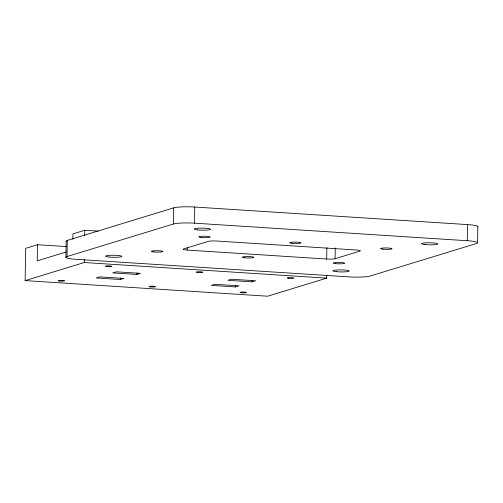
<?xml version="1.0" encoding="UTF-8"?>
<svg xmlns="http://www.w3.org/2000/svg" width="503" height="503" viewBox="0 0 503 503"><rect width="100%" height="100%" fill="white"/><g stroke="black" fill="none" stroke-linecap="round" stroke-linejoin="round"><path stroke-width="0.75" d="M326.761 275.059L326.711 278.128L267.596 296.21L25.15 280.605L25.659 248.331L37.48 244.716L66.415 246.577M37.48 244.716L37.228 260.85L66.044 252.034M65.912 257.316L66.17 241.182M67.025 256.549L173.434 224.005A16.266 2.037 0.9 0 1 194.498 223.169L467.249 240.73A16.266 2.037 0.9 0 1 476.486 243.509L370.076 276.059A16.266 2.037 0.9 0 1 349.013 276.889L76.261 259.334A16.266 2.037 0.9 0 1 67.025 256.549L67.276 240.415L173.686 207.865A16.266 2.037 0.9 0 1 194.749 207.035L467.501 224.59A16.266 2.037 0.9 0 1 477.756 226.872M72.866 239.246L72.948 233.864L84.774 230.248L98.066 231.103M25.15 280.605L84.265 262.522L84.315 259.447M84.693 235.63L84.774 230.248M120.424 279.517L123.971 278.429L99.726 276.87L96.18 277.958L120.424 279.517L120.443 277.977M136.973 274.456L140.519 273.368L116.275 271.809L112.729 272.89L136.973 274.456L136.998 272.915M173.434 224.005L173.686 207.865M187.273 250.066A6.508 0.817 0.9 0 1 183.576 248.954L208.405 241.358A6.508 0.817 0.9 0 1 216.831 241.025L356.237 249.997A6.508 0.817 0.9 0 1 359.934 251.11L335.105 258.705A6.508 0.817 0.9 0 1 326.68 259.039L187.273 250.066L187.311 247.759M194.498 223.169L194.749 207.035M235.58 286.93L239.132 285.842L214.888 284.283L211.335 285.371L235.58 286.93L235.605 285.39M252.135 281.869L255.681 280.781L231.437 279.222L227.89 280.303L252.135 281.869L252.16 280.328M326.68 259.039L326.862 247.514M335.105 258.705L335.275 247.948M467.249 240.73L467.501 224.59M477.599 242.748L477.85 226.608M84.265 262.522L326.711 278.128M66.811 241.717A16.266 2.037 0.9 0 1 67.276 240.415M197.629 229.902A8.136 1.019 0.9 0 0 210.531 229.393A8.136 1.019 0.9 0 0 199.182 228.167A8.136 1.019 0.9 0 0 197.629 229.902M108.956 257.027A8.136 1.019 0.9 0 0 121.858 256.511A8.136 1.019 0.9 0 0 110.503 255.291A8.136 1.019 0.9 0 0 108.956 257.027M336.249 271.658A8.136 1.019 0.9 0 0 349.145 271.142A8.136 1.019 0.9 0 0 337.796 269.922A8.136 1.019 0.9 0 0 336.249 271.658M424.922 244.533A8.136 1.019 0.9 0 0 437.824 244.024A8.136 1.019 0.9 0 0 426.469 242.798A8.136 1.019 0.9 0 0 424.922 244.533M335.652 263.641A5.696 0.71 0.9 0 0 344.681 263.283A5.696 0.71 0.9 0 0 336.74 262.428A5.696 0.71 0.9 0 0 335.652 263.641M244.735 257.788A5.696 0.71 0.9 0 0 253.764 257.429A5.696 0.71 0.9 0 0 245.822 256.574A5.696 0.71 0.9 0 0 244.735 257.788M153.824 251.934A5.696 0.71 0.9 0 0 162.853 251.575A5.696 0.71 0.9 0 0 154.905 250.72A5.696 0.71 0.9 0 0 153.824 251.934M382.946 249.174A5.696 0.71 0.9 0 0 391.975 248.815A5.696 0.71 0.9 0 0 384.034 247.96A5.696 0.71 0.9 0 0 382.946 249.174M292.029 243.32A5.696 0.71 0.9 0 0 301.058 242.962A5.696 0.71 0.9 0 0 293.117 242.106A5.696 0.71 0.9 0 0 292.029 243.32M201.112 237.466A5.696 0.71 0.9 0 0 210.141 237.114A5.696 0.71 0.9 0 0 202.2 236.259A5.696 0.71 0.9 0 0 201.112 237.466M59.442 281.045A3.251 0.409 0.9 0 0 64.598 280.844A3.251 0.409 0.9 0 0 60.058 280.353A3.251 0.409 0.9 0 0 59.442 281.045M150.359 286.899A3.251 0.409 0.9 0 0 155.515 286.697A3.251 0.409 0.9 0 0 150.975 286.207A3.251 0.409 0.9 0 0 150.359 286.899M241.27 292.752A3.251 0.409 0.9 0 0 246.432 292.551A3.251 0.409 0.9 0 0 241.893 292.061A3.251 0.409 0.9 0 0 241.27 292.752M106.68 266.596A3.251 0.409 0.9 0 0 111.836 266.395A3.251 0.409 0.9 0 0 107.296 265.905A3.251 0.409 0.9 0 0 106.68 266.596M197.591 272.45A3.251 0.409 0.9 0 0 202.753 272.249A3.251 0.409 0.9 0 0 198.213 271.758A3.251 0.409 0.9 0 0 197.591 272.45M288.508 278.304A3.251 0.409 0.9 0 0 293.67 278.102A3.251 0.409 0.9 0 0 289.131 277.612A3.251 0.409 0.9 0 0 288.508 278.304"/></g></svg>
